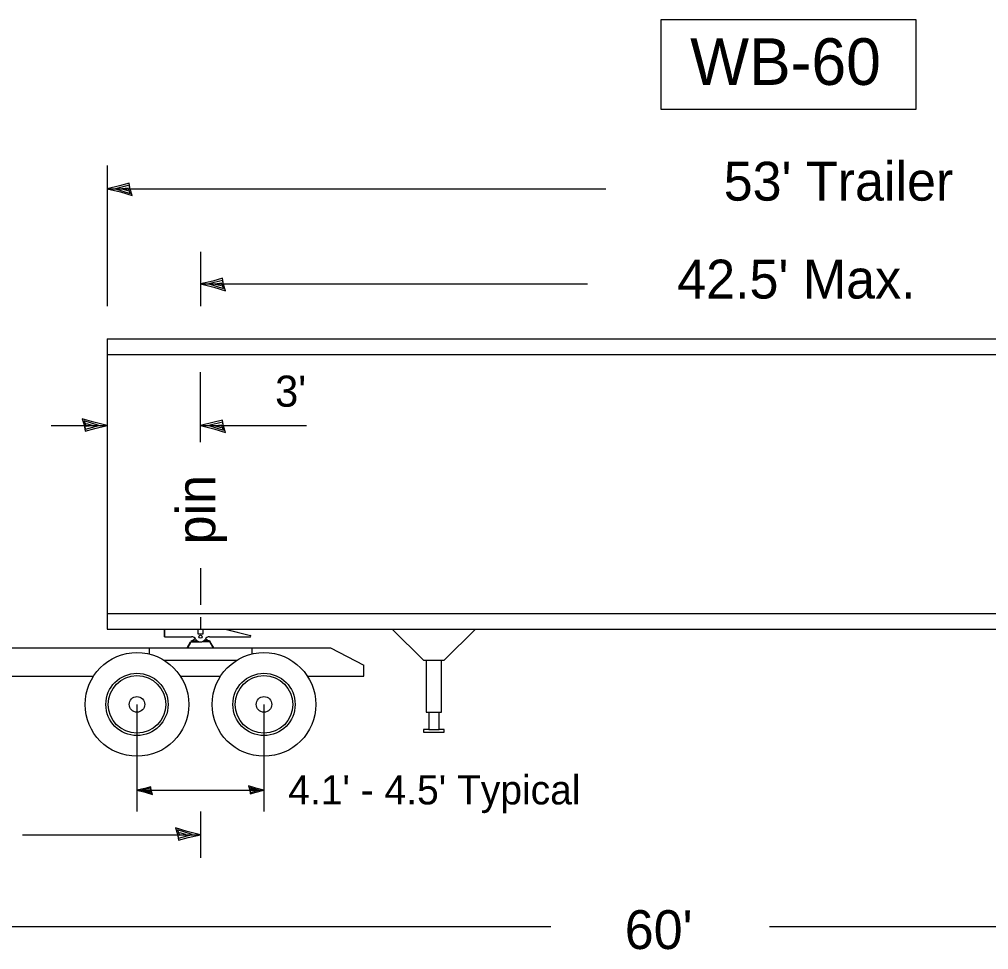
# Model space of a CAD drawing. Extents: x 2145173 to 2147094, y 2149363 to 2149822.
# Drawn here: x 2146694.65 to 2146730.32, y 2149694.9 to 2149729.14 of the extents above; entities that cross this region are included whole.
import ezdxf

# ---------------------------------------------------------------- set-up
doc = ezdxf.new("R2010")
doc.units = 0
doc.layers.add('Design_EX_Roadway Dimensions', color=7, linetype='Continuous')
doc.layers.add('Topo_Building', color=7, linetype='Continuous')

msp = doc.modelspace()

# ---------------------------------------------------------------- linework, layer by layer
at = {"layer": 'Design_EX_Roadway Dimensions'}
for p, q in [((2146697.883, 2149723.769), (2146697.883, 2149718.587)), ((2146697.883, 2149722.91), (2146716.226, 2149722.91)), ((2146697.883, 2149722.91), (2146716.226, 2149722.91)), ((2146701.318, 2149720.582), (2146701.318, 2149718.59)), ((2146701.318, 2149719.405), (2146715.556, 2149719.405)), ((2146701.318, 2149719.405), (2146715.556, 2149719.405)), ((2146701.318, 2149713.58), (2146701.318, 2149716.16)), ((2146695.825, 2149714.193), (2146697.883, 2149714.193)), ((2146701.318, 2149714.193), (2146705.217, 2149714.193)), ((2146701.318, 2149708.941), (2146701.318, 2149707.588)), ((2146698.98, 2149703.928), (2146698.98, 2149699.993)), ((2146698.98, 2149703.928), (2146698.98, 2149699.993)), ((2146703.654, 2149703.928), (2146703.654, 2149699.993)), ((2146698.98, 2149700.768), (2146703.654, 2149700.768)), ((2146701.318, 2149699.993), (2146701.318, 2149698.276)), ((2146694.767, 2149699.134), (2146701.318, 2149699.134)), ((2146681.283, 2149695.759), (2146714.211, 2149695.759)), ((2146722.252, 2149695.752), (2146749.973, 2149695.752))]:
    msp.add_line(p, q, dxfattribs=at)
for points in [[(2146698.724, 2149722.889), (2146698.696, 2149723.114), (2146698.341, 2149723.015), (2146697.883, 2149722.91), (2146698.371, 2149722.789), (2146698.799, 2149722.656), (2146698.724, 2149722.889), (2146698.687, 2149723.036), (2146698.192, 2149722.908), (2146698.733, 2149722.738), (2146698.653, 2149722.931), (2146698.426, 2149722.903), (2146698.643, 2149722.844)], [(2146698.724, 2149722.889), (2146698.696, 2149723.114), (2146698.341, 2149723.015), (2146697.883, 2149722.91), (2146698.371, 2149722.789), (2146698.799, 2149722.656), (2146698.724, 2149722.889), (2146698.687, 2149723.036), (2146698.192, 2149722.908), (2146698.733, 2149722.738), (2146698.653, 2149722.931), (2146698.426, 2149722.903), (2146698.643, 2149722.844)], [(2146702.158, 2149719.384), (2146702.131, 2149719.611), (2146701.776, 2149719.51), (2146701.318, 2149719.405), (2146701.805, 2149719.286), (2146702.234, 2149719.153), (2146702.158, 2149719.384), (2146702.121, 2149719.533), (2146701.627, 2149719.405), (2146702.167, 2149719.235), (2146702.087, 2149719.428), (2146701.86, 2149719.4), (2146702.078, 2149719.341)], [(2146697.043, 2149714.214), (2146697.07, 2149713.987), (2146697.425, 2149714.088), (2146697.883, 2149714.193), (2146697.396, 2149714.312), (2146696.967, 2149714.445), (2146697.043, 2149714.214), (2146697.08, 2149714.065), (2146697.574, 2149714.193), (2146697.034, 2149714.363), (2146697.114, 2149714.17), (2146697.341, 2149714.198), (2146697.123, 2149714.257)], [(2146702.158, 2149714.17), (2146702.131, 2149714.395), (2146701.776, 2149714.299), (2146701.318, 2149714.193), (2146701.805, 2149714.072), (2146702.234, 2149713.937), (2146702.158, 2149714.17), (2146702.121, 2149714.319), (2146701.627, 2149714.191), (2146702.167, 2149714.019), (2146702.087, 2149714.212), (2146701.86, 2149714.184), (2146702.078, 2149714.125)], [(2146699.506, 2149700.754), (2146699.487, 2149700.895), (2146699.266, 2149700.834), (2146698.98, 2149700.768), (2146699.286, 2149700.694), (2146699.552, 2149700.609), (2146699.506, 2149700.754), (2146699.483, 2149700.847), (2146699.172, 2149700.767), (2146699.511, 2149700.66), (2146699.461, 2149700.781), (2146699.318, 2149700.764), (2146699.455, 2149700.727)], [(2146703.129, 2149700.782), (2146703.147, 2149700.641), (2146703.368, 2149700.702), (2146703.654, 2149700.768), (2146703.349, 2149700.842), (2146703.082, 2149700.927), (2146703.129, 2149700.782), (2146703.152, 2149700.689), (2146703.462, 2149700.769), (2146703.123, 2149700.876), (2146703.174, 2149700.755), (2146703.317, 2149700.771), (2146703.179, 2149700.809)], [(2146700.477, 2149699.155), (2146700.505, 2149698.93), (2146700.86, 2149699.029), (2146701.318, 2149699.134), (2146700.83, 2149699.256), (2146700.402, 2149699.388), (2146700.477, 2149699.155), (2146700.514, 2149699.008), (2146701.009, 2149699.137), (2146700.468, 2149699.306), (2146700.548, 2149699.114), (2146700.775, 2149699.141), (2146700.558, 2149699.201)]]:
    msp.add_lwpolyline(points, dxfattribs=at)
at = {"layer": 'Topo_Building'}
for p, q in [((2146697.883, 2149717.383), (2146758.559, 2149717.383)), ((2146697.883, 2149717.383), (2146697.883, 2149706.695)), ((2146697.883, 2149717.383), (2146758.559, 2149717.383)), ((2146697.883, 2149717.383), (2146697.883, 2149706.695)), ((2146697.883, 2149716.806), (2146758.559, 2149716.806)), ((2146697.883, 2149716.806), (2146758.559, 2149716.806)), ((2146697.883, 2149707.272), (2146758.559, 2149707.272)), ((2146697.883, 2149707.272), (2146758.559, 2149707.272)), ((2146701.318, 2149707.137), (2146701.318, 2149706.695)), ((2146701.318, 2149707.137), (2146701.318, 2149706.695)), ((2146697.883, 2149706.695), (2146758.559, 2149706.695)), ((2146697.883, 2149706.695), (2146758.559, 2149706.695)), ((2146699.997, 2149706.418), (2146699.997, 2149706.681)), ((2146699.997, 2149706.681), (2146699.997, 2149706.418)), ((2146699.997, 2149706.418), (2146699.997, 2149706.681)), ((2146699.997, 2149706.681), (2146699.997, 2149706.418)), ((2146701.219, 2149706.695), (2146701.219, 2149706.525)), ((2146701.219, 2149706.695), (2146701.219, 2149706.525)), ((2146701.414, 2149706.525), (2146701.414, 2149706.695)), ((2146701.414, 2149706.525), (2146701.414, 2149706.695)), ((2146702.231, 2149706.695), (2146703.161, 2149706.47)), ((2146702.231, 2149706.695), (2146703.161, 2149706.47)), ((2146702.289, 2149706.681), (2146703.161, 2149706.47)), ((2146702.289, 2149706.681), (2146703.161, 2149706.47)), ((2146708.375, 2149706.695), (2146709.524, 2149705.554)), ((2146708.375, 2149706.695), (2146709.524, 2149705.554)), ((2146710.284, 2149705.554), (2146711.431, 2149706.695)), ((2146710.284, 2149705.554), (2146711.431, 2149706.695)), ((2146699.997, 2149706.418), (2146700.981, 2149706.418)), ((2146699.997, 2149706.418), (2146700.981, 2149706.418)), ((2146699.997, 2149706.418), (2146700.981, 2149706.418)), ((2146699.997, 2149706.418), (2146700.981, 2149706.418)), ((2146700.823, 2149706.012), (2146700.954, 2149706.237)), ((2146700.823, 2149706.012), (2146700.954, 2149706.237)), ((2146700.853, 2149706.012), (2146700.977, 2149706.228)), ((2146700.853, 2149706.012), (2146700.977, 2149706.228)), ((2146700.995, 2149706.264), (2146701.203, 2149706.264)), ((2146700.995, 2149706.264), (2146701.203, 2149706.264)), ((2146700.995, 2149706.237), (2146701.251, 2149706.237)), ((2146700.995, 2149706.237), (2146701.251, 2149706.237)), ((2146701.13, 2149706.349), (2146701.02, 2149706.264)), ((2146701.13, 2149706.349), (2146701.02, 2149706.264)), ((2146701.141, 2149706.264), (2146701.157, 2149706.31)), ((2146701.141, 2149706.264), (2146701.157, 2149706.31)), ((2146701.219, 2149706.525), (2146701.414, 2149706.525)), ((2146701.219, 2149706.525), (2146701.414, 2149706.525)), ((2146701.636, 2149706.237), (2146701.382, 2149706.237)), ((2146701.636, 2149706.237), (2146701.382, 2149706.237)), ((2146701.636, 2149706.264), (2146701.43, 2149706.264)), ((2146701.636, 2149706.264), (2146701.43, 2149706.264)), ((2146701.489, 2149706.264), (2146701.476, 2149706.31)), ((2146701.489, 2149706.264), (2146701.476, 2149706.31)), ((2146701.503, 2149706.349), (2146701.613, 2149706.264)), ((2146701.503, 2149706.349), (2146701.613, 2149706.264)), ((2146701.652, 2149706.418), (2146703.161, 2149706.418)), ((2146701.652, 2149706.418), (2146703.161, 2149706.418)), ((2146701.78, 2149706.012), (2146701.659, 2149706.228)), ((2146701.78, 2149706.012), (2146701.659, 2149706.228)), ((2146701.81, 2149706.012), (2146701.677, 2149706.237)), ((2146701.81, 2149706.012), (2146701.677, 2149706.237)), ((2146689.347, 2149706.012), (2146706.096, 2149706.012)), ((2146689.347, 2149706.012), (2146706.096, 2149706.012)), ((2146699.424, 2149706.012), (2146699.424, 2149705.783)), ((2146699.424, 2149706.012), (2146699.424, 2149705.783)), ((2146703.211, 2149706.012), (2146703.211, 2149705.783)), ((2146703.211, 2149706.012), (2146703.211, 2149705.783)), ((2146706.096, 2149706.012), (2146707.328, 2149705.376)), ((2146706.096, 2149706.012), (2146707.328, 2149705.376)), ((2146702.65, 2149705.55), (2146699.984, 2149705.55)), ((2146702.65, 2149705.55), (2146699.984, 2149705.55)), ((2146709.524, 2149705.554), (2146710.284, 2149705.554)), ((2146709.524, 2149705.554), (2146710.284, 2149705.554)), ((2146709.618, 2149705.554), (2146709.618, 2149703.645)), ((2146709.618, 2149705.554), (2146709.618, 2149703.645)), ((2146710.188, 2149703.645), (2146710.188, 2149705.554)), ((2146710.188, 2149703.645), (2146710.188, 2149705.554)), ((2146707.328, 2149704.968), (2146707.328, 2149705.376)), ((2146707.328, 2149704.968), (2146707.328, 2149705.376)), ((2146689.631, 2149704.968), (2146697.381, 2149704.968)), ((2146689.631, 2149704.968), (2146697.381, 2149704.968)), ((2146700.579, 2149704.968), (2146702.055, 2149704.968)), ((2146700.579, 2149704.968), (2146702.055, 2149704.968)), ((2146705.254, 2149704.968), (2146707.328, 2149704.968)), ((2146705.254, 2149704.968), (2146707.328, 2149704.968)), ((2146709.618, 2149703.645), (2146710.188, 2149703.645)), ((2146709.618, 2149703.645), (2146710.188, 2149703.645)), ((2146709.714, 2149703.645), (2146709.714, 2149703.004)), ((2146709.714, 2149703.645), (2146709.714, 2149703.004)), ((2146710.094, 2149703.004), (2146710.094, 2149703.645)), ((2146710.094, 2149703.004), (2146710.094, 2149703.645)), ((2146709.714, 2149703.004), (2146709.524, 2149703.004)), ((2146709.524, 2149703.004), (2146709.524, 2149702.912)), ((2146709.714, 2149703.004), (2146709.524, 2149703.004)), ((2146709.524, 2149703.004), (2146709.524, 2149702.912)), ((2146709.714, 2149703.004), (2146710.094, 2149703.004)), ((2146709.714, 2149703.004), (2146710.094, 2149703.004)), ((2146710.284, 2149703.004), (2146710.094, 2149703.004)), ((2146710.284, 2149703.004), (2146710.094, 2149703.004)), ((2146710.284, 2149702.912), (2146710.284, 2149703.004)), ((2146710.284, 2149702.912), (2146710.284, 2149703.004)), ((2146709.524, 2149702.912), (2146710.284, 2149702.912)), ((2146709.524, 2149702.912), (2146710.284, 2149702.912))]:
    msp.add_line(p, q, dxfattribs=at)
msp.add_lwpolyline([(2146718.267, 2149729.141), (2146727.641, 2149729.141), (2146727.641, 2149725.824), (2146718.267, 2149725.824)], close=True, dxfattribs=at)
for centre, radius in [((2146701.317, 2149706.421), 0.0572), ((2146701.317, 2149706.421), 0.0572), ((2146698.98, 2149703.928), 1.908), ((2146698.98, 2149703.928), 1.908), ((2146703.654, 2149703.928), 1.908), ((2146703.654, 2149703.928), 1.908), ((2146698.98, 2149703.928), 1.145), ((2146698.98, 2149703.928), 1.145), ((2146698.98, 2149703.928), 1.059), ((2146698.98, 2149703.928), 1.059), ((2146703.654, 2149703.928), 1.145), ((2146703.654, 2149703.928), 1.145), ((2146703.654, 2149703.928), 1.059), ((2146703.654, 2149703.928), 1.059), ((2146698.98, 2149703.928), 0.286), ((2146698.98, 2149703.928), 0.286), ((2146703.654, 2149703.928), 0.286), ((2146703.654, 2149703.928), 0.286)]:
    msp.add_circle(centre, radius, dxfattribs=at)
for centre, radius, start, end in [((2146700.996, 2149706.214), 0.0492, 90, 149.7436), ((2146700.996, 2149706.214), 0.0492, 90, 149.7436), ((2146700.996, 2149706.214), 0.024, 90, 149.7436), ((2146700.996, 2149706.214), 0.024, 90, 149.7436), ((2146700.982, 2149706.223), 0.195, 30.5855, 90), ((2146700.982, 2149706.223), 0.195, 30.5855, 90), ((2146701.317, 2149706.421), 0.195, 210.7903, 270), ((2146701.317, 2149706.421), 0.195, 210.7903, 270), ((2146701.317, 2149706.421), 0.195, 270, 329.2097), ((2146701.317, 2149706.421), 0.195, 270, 329.2097), ((2146701.652, 2149706.223), 0.195, 90, 149.4145), ((2146701.652, 2149706.223), 0.195, 90, 149.4145), ((2146701.637, 2149706.214), 0.0492, 30.2564, 90), ((2146701.637, 2149706.214), 0.0492, 30.2564, 90), ((2146701.637, 2149706.214), 0.024, 30.2564, 90), ((2146701.637, 2149706.214), 0.024, 30.2564, 90), ((2146703.131, 2149706.444), 0.0401, 318.5035, 43.3585), ((2146703.131, 2149706.444), 0.0401, 318.5035, 43.3585)]:
    msp.add_arc(centre, radius, start, end, dxfattribs=at)

# ---------------------------------------------------------------- texts
at = {"layer": 'Design_EX_Roadway Dimensions'}
for s, height, p in [("53' Trailer", 1.43104, (2146720.569, 2149722.47)), ("42.5' Max.", 1.431, (2146718.86, 2149718.867)), ("3'", 1.1448, (2146704.063, 2149714.885)), ("4.1' - 4.5' Typical", 1.07271, (2146704.547, 2149700.248)), ("60'", 1.431, (2146716.929, 2149694.924))]:
    msp.add_text(s, height=height, dxfattribs=at).set_placement(p)
msp.add_text('pin', height=1.431, rotation=90, dxfattribs=at).set_placement((2146701.86, 2149709.818))
at = {"layer": 'Topo_Building'}
msp.add_text('WB-60', height=1.7172, dxfattribs=at).set_placement((2146719.335, 2149726.729))

doc.saveas('drawing.dxf')
